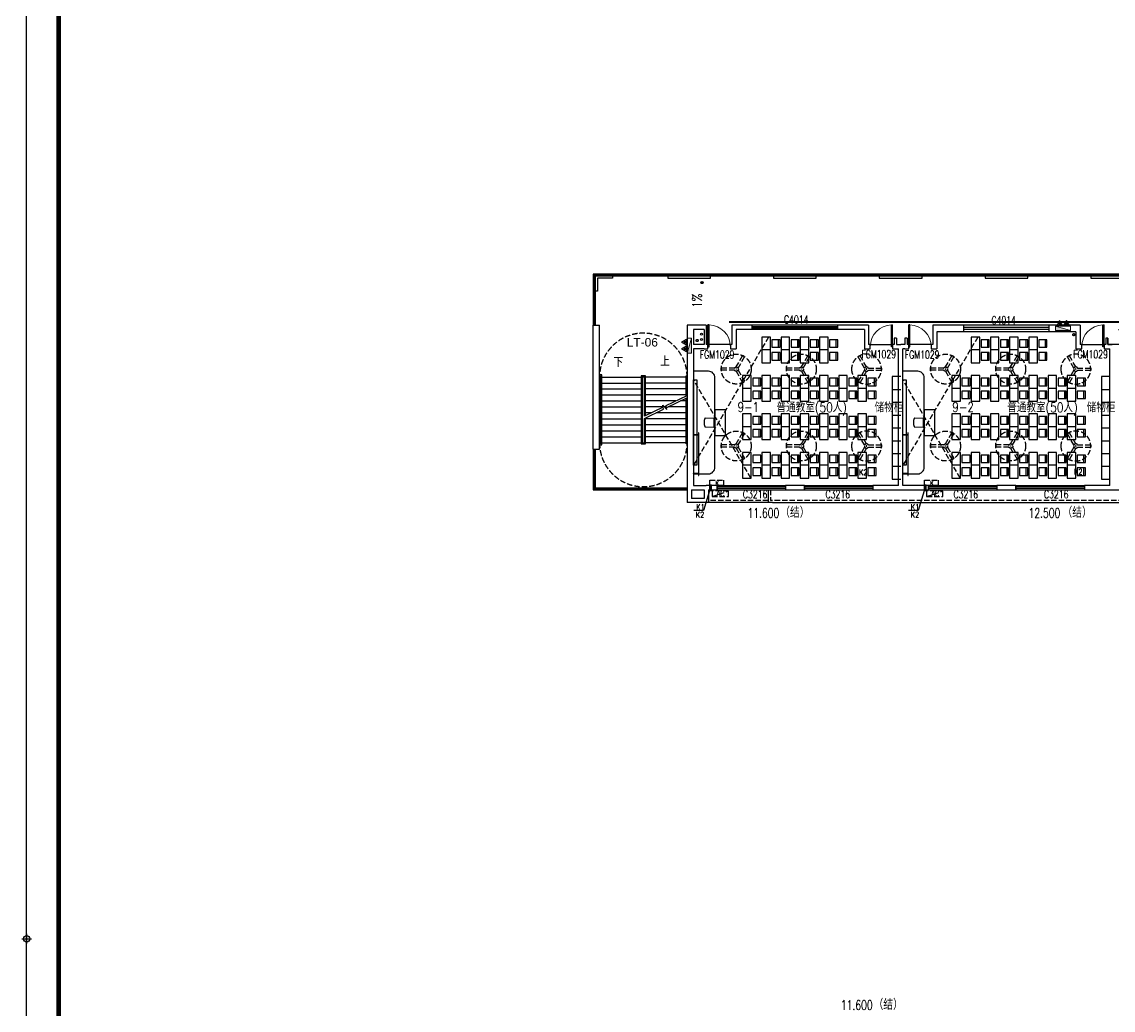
# Model space of a CAD drawing. Extents: x 447078 to 1776277, y 243534 to 519428.
# Drawn here: x 1198045 to 1249146, y 426688 to 472946 of the extents above; entities that cross this region are included whole.
import ezdxf

# ---------------------------------------------------------------- set-up
doc = ezdxf.new("R2010")
doc.units = 0
doc.header["$LTSCALE"] = 1000
doc.header["$MEASUREMENT"] = 0
for name, pattern in [('AP-02-RETAIL$0$DASH', [0.35, 0.25, -0.1]), ('CCDID0GLB00001', [30, 26.5, -1.5, 0.5, -1.5]), ('DASH', [0.35, 0.25, -0.1]), ('HIDDEN3', [1.905, 1.27, -0.635])]:
    doc.linetypes.add(name, pattern=pattern)
for name, color, linetype, lineweight in [('1#2#四层消火栓$0$P-HUDR-MISC', 13, 'Continuous', 25), ('1#2#四层消火栓$0$体育文娱中心3F消火栓$0$P-HUDR-MISC', 13, 'Continuous', 20), ('A桥架图层', 2, 'Continuous', 40)]:
    doc.layers.add(name, color=color, linetype=linetype, lineweight=lineweight)
for name, color, linetype in [('A-DOOR', 2, 'Continuous'), ('A-DRAI', 61, 'Continuous'), ('A-EQPM-MECH', 191, 'Continuous'), ('A-FIXT', 211, 'Continuous'), ('A-FIXT-DASH', 211, 'HIDDEN3'), ('A-FURN', 251, 'Continuous'), ('A-HRAL', 104, 'Continuous'), ('A-HYDR', 1, 'CCDID0GLB00001'), ('A-OVER', 23, 'Continuous'), ('A-STRS', 2, 'Continuous'), ('A-WALL', 140, 'Continuous'), ('A-WIND', 2, 'Continuous'), ('A-WIND-IDEN', 4, 'Continuous'), ('G-0-XREF', 2, 'Continuous'), ('G-ANNO-NOTE', 80, 'Continuous'), ('X-连廊栏杆修改', 43, 'Continuous'), ('图框CCDI_B0GA0+0.00$0$G-BORD', 3, 'Continuous'), ('家具', 9, 'Continuous')]:
    doc.layers.add(name, color=color, linetype=linetype)
doc.styles.add('_TCH_DIM', font='SIMPLEX', dxfattribs={"bigfont": 'GBCBIG'})
doc.styles.add('_TCH_WINDOW', font='SIMPLEX', dxfattribs={"height": 3.5, "bigfont": 'GBCBIG'})
doc.styles.add('CCDI_T_G01', font='')
doc.styles.add('CCDI_T_G02', font='simplex.shx', dxfattribs={"width": 0.8, "bigfont": 'zjdz.shx'})
doc.styles.add('Note$0$CCDI-TOG-02', font='simplex.shx', dxfattribs={"width": 0.8, "bigfont": 'zjdz.shx'})
doc.styles.get('CCDI_T_G01').set_extended_font_data('Arial')

# ---------------------------------------------------------------- blocks, each defined once
blk = doc.blocks.new('3600-2')
at = {"layer": 'A-STRS'}
for p, q in [((-2050, -280), (-50, -280)), ((2050, -280), (50, -280)), ((-2050, -560), (-50, -560)), ((-2050, -840), (-50, -840)), ((2050, -560), (50, -560)), ((2050, -840), (50, -840)), ((-2050, -1120), (-50, -1120)), ((-2050, -1400), (-50, -1400)), ((2050, -1120), (50, -1120)), ((1519, -1400), (50, -1400)), ((2050, -1400), (1748, -1400)), ((-2050, -1680), (-50, -1680)), ((-2050, -1960), (-50, -1960)), ((926, -1680), (50, -1680)), ((365, -1960), (50, -1960)), ((2050, -1960), (594, -1960)), ((1083, -1680), (989, -1680)), ((2050, -1680), (1171, -1680)), ((-2050, -2240), (-50, -2240)), ((-2050, -2520), (-50, -2520)), ((2050, -2240), (50, -2240)), ((2050, -2520), (50, -2520)), ((-2050, -2800), (-50, -2800)), ((2050, -2800), (50, -2800)), ((-2050, -3080), (-50, -3080)), ((-2050, -3360), (-50, -3360)), ((2050, -3080), (50, -3080)), ((2050, -3360), (50, -3360))]:
    blk.add_line(p, q, dxfattribs=at)
for points in [[(-2050, -3460), (-1950, -3460), (-1950, -180), (-2050, -180)], [(-2050, -3410), (-2000, -3410), (-2000, -230), (-2050, -230)], [(100, -2088), (100, -230), (-100, -230), (-100, -3410), (100, -3410), (100, -2200)], [(50, -2113), (50, -280), (-50, -280), (-50, -3360), (50, -3360), (50, -2224)], [(2000, -1167), (2000, -230), (2050, -230)], [(50, -2224), (947, -1789), (912, -1605), (1105, -1793), (1071, -1617), (2050, -1142)], [(2050, -1254), (1091, -1719)], [(2050, -3410), (2000, -3410), (2000, -1278)], [(927, -1687), (50, -2113)]]:
    blk.add_lwpolyline(points, dxfattribs=at)
at = {"layer": 'A-STRS', "linetype": 'DASH'}
for centre, start, end in [((0, -280), 0, 180), ((0, -3360), 180, 0)]:
    blk.add_arc(centre, 2051, start, end, dxfattribs=at)
blk = doc.blocks.new('图框CCDI_B0GA0+0.00$0$MidPoitent')
for p, q in [((-1.5, 0), (1.5, 0)), ((0, -1.5), (0, 1.5))]:
    blk.add_line(p, q)
blk.add_circle((0, 0), 1)
blk = doc.blocks.new('图框CCDI_B0GA0+0.00')
at = {"layer": '图框CCDI_B0GA0+0.00$0$G-BORD'}
blk.add_lwpolyline([(0, 84100), (118900, 84100), (118900, 0), (0, 0)], close=True, dxfattribs=at)
at = {"layer": '图框CCDI_B0GA0+0.00$0$G-BORD', "const_width": 140}
blk.add_lwpolyline([(3300, 83100), (117900, 83100), (117900, 1000), (3300, 1000)], close=True, dxfattribs=at)
at = {"layer": '图框CCDI_B0GA0+0.00$0$G-BORD', "xscale": 100, "yscale": 100, "zscale": 100}
blk.add_blockref('图框CCDI_B0GA0+0.00$0$MidPoitent', (59450, 0), dxfattribs=at)
blk = doc.blocks.new('DI LOU')
at = {"layer": 'A-FIXT'}
h = blk.add_hatch(dxfattribs=at)
h.set_pattern_fill('ANSI31', color=256, scale=10)
h.set_pattern_definition([(45, (-842091.153, -1894175.001), (-11.22532015, 11.22532015), [])])
h.paths.add_polyline_path([(-50, 0, 1), (50, 0, 1)])
blk.add_circle((0, 0), 50, dxfattribs=at)
blk = doc.blocks.new('PSXT')
at = {"layer": 'A-FIXT'}
blk.add_lwpolyline([(-38883, -11820, 0, 0, 0), (-38883, -10802, 60, 0, 0), (-38883, -10622, 0, 0, 0)], format="xyseb", dxfattribs=at)
at = {"layer": 'A-FIXT', "extrusion": (0, 0, -1), "xscale": -1, "zscale": -1, "rotation": 150.0000031739103}
blk.add_blockref('DI LOU', (39000, -10400), dxfattribs=at)
at = {"layer": 'A-FIXT-DASH', "style": 'CCDI_T_G02', "width": 0.8}
blk.add_text('1%%%', height=450, rotation=90, dxfattribs=at).set_placement((-39018, -11588))
blk = doc.blocks.new('PSG-LG')
at = {"layer": 'A-DRAI'}
for centre in [(4974, -12814), (4974, -13064)]:
    blk.add_circle(centre, 50, dxfattribs=at)
at = {"layer": 'A-HYDR'}
for centre in [(4774, -13114), (22407, -12839)]:
    blk.add_circle(centre, 50, dxfattribs=at)
at = {"layer": 'A-WALL'}
for points in [[(5100, -12600), (5100, -13300), (4600, -13300)], [(24500, -12600), (24800, -12600), (24800, -13300), (24000, -13300), (24000, -13000)]]:
    blk.add_lwpolyline(points, dxfattribs=at)
blk = doc.blocks.new('dfc-1')
at = {"layer": 'A-FURN', "linetype": 'DASH'}
for p, q in [((0, 100), (306, 630)), ((87, 50), (392, 580)), ((-87, 50), (-698, 50)), ((-87, -50), (-698, -50)), ((0, -100), (306, -630)), ((87, -50), (392, -580))]:
    blk.add_line(p, q, dxfattribs=at)
for radius in [700, 100, 10]:
    blk.add_circle((0, 0), radius, dxfattribs=at)
for start, end in [(55.904, 64.096), (175.904, 184.096), (295.904, 304.096)]:
    blk.add_arc((0, 0), 700, start, end, dxfattribs=at)
blk = doc.blocks.new('CHAIR4')
at = {"layer": 'A-FURN'}
for p, q in [((-449, 226), (0, 248)), ((0, 248), (0, -248)), ((-449, -226), (0, -248))]:
    blk.add_line(p, q, dxfattribs=at)
for centre, radius, start, end in [((267, 0), 767, 164.2925, 195.7075), ((-447, 201), 25, 92.8624, 164.2925), ((-447, -201), 25, 195.7075, 267.1376)]:
    blk.add_arc(centre, radius, start, end, dxfattribs=at)
blk = doc.blocks.new('EETETET')
at = {"layer": 'A-FURN'}
for p, q in [((-35, 2875), (-35, 2525)), ((865, 2875), (865, 2525)), ((1765, 2875), (1765, 2525)), ((2665, 2875), (2665, 2525)), ((-400, 2400), (-800, 2400)), ((-35, 2275), (-35, 1925)), ((500, 2400), (100, 2400)), ((865, 2275), (865, 1925)), ((1400, 2400), (1000, 2400)), ((1765, 2275), (1765, 1925)), ((2300, 2400), (1900, 2400)), ((2665, 2275), (2665, 1925)), ((-935, 1075), (-935, 725)), ((-35, 1075), (-35, 725)), ((865, 1075), (865, 725)), ((1765, 1075), (1765, 725)), ((2665, 1075), (2665, 725)), ((3565, 1075), (3565, 725)), ((4465, 1075), (4465, 725)), ((-1300, 600), (-1700, 600)), ((-400, 600), (-800, 600)), ((500, 600), (100, 600)), ((1400, 600), (1000, 600)), ((2300, 600), (1900, 600)), ((3200, 600), (2800, 600)), ((4100, 600), (3700, 600)), ((-935, 475), (-935, 125)), ((-35, 475), (-35, 125)), ((865, 475), (865, 125)), ((1765, 475), (1765, 125)), ((2665, 475), (2665, 125)), ((3565, 475), (3565, 125)), ((4465, 475), (4465, 125)), ((-935, -725), (-935, -1075)), ((-35, -725), (-35, -1075)), ((865, -725), (865, -1075)), ((1765, -725), (1765, -1075)), ((2665, -725), (2665, -1075)), ((3565, -725), (3565, -1075)), ((4465, -725), (4465, -1075)), ((-1300, -1200), (-1700, -1200)), ((-935, -1325), (-935, -1675)), ((-400, -1200), (-800, -1200)), ((-35, -1325), (-35, -1675)), ((500, -1200), (100, -1200)), ((865, -1325), (865, -1675)), ((1400, -1200), (1000, -1200)), ((1765, -1325), (1765, -1675)), ((2300, -1200), (1900, -1200)), ((2665, -1325), (2665, -1675)), ((3200, -1200), (2800, -1200)), ((3565, -1325), (3565, -1675)), ((4100, -1200), (3700, -1200)), ((4465, -1325), (4465, -1675)), ((-35, -2525), (-35, -2875)), ((865, -2525), (865, -2875)), ((1765, -2525), (1765, -2875)), ((2665, -2525), (2665, -2875)), ((3565, -2525), (3565, -2875)), ((4465, -2525), (4465, -2875)), ((-1300, -3000), (-1700, -3000)), ((-400, -3000), (-800, -3000)), ((500, -3000), (100, -3000)), ((1400, -3000), (1000, -3000)), ((2300, -3000), (1900, -3000)), ((3200, -3000), (2800, -3000)), ((4100, -3000), (3700, -3000)), ((-35, -3125), (-35, -3475)), ((865, -3125), (865, -3475)), ((1765, -3125), (1765, -3475)), ((2665, -3125), (2665, -3475)), ((3565, -3125), (3565, -3475)), ((4465, -3125), (4465, -3475))]:
    blk.add_line(p, q, dxfattribs=at)
for points in [[(-800, 3000), (-800, 1800), (-400, 1800), (-400, 3000)], [(50, 2525), (50, 2875), (-330, 2875), (-330, 2525)], [(100, 3000), (100, 1800), (500, 1800), (500, 3000)], [(950, 2525), (950, 2875), (570, 2875), (570, 2525)], [(1000, 3000), (1000, 1800), (1400, 1800), (1400, 3000)], [(1850, 2525), (1850, 2875), (1470, 2875), (1470, 2525)], [(1900, 3000), (1900, 1800), (2300, 1800), (2300, 3000)], [(2750, 2525), (2750, 2875), (2370, 2875), (2370, 2525)], [(50, 1925), (50, 2275), (-330, 2275), (-330, 1925)], [(950, 1925), (950, 2275), (570, 2275), (570, 1925)], [(1850, 1925), (1850, 2275), (1470, 2275), (1470, 1925)], [(2750, 1925), (2750, 2275), (2370, 2275), (2370, 1925)], [(-1700, 1200), (-1700, 0), (-1300, 0), (-1300, 1200)], [(-850, 725), (-850, 1075), (-1230, 1075), (-1230, 725)], [(-800, 1200), (-800, 0), (-400, 0), (-400, 1200)], [(50, 725), (50, 1075), (-330, 1075), (-330, 725)], [(100, 1200), (100, 0), (500, 0), (500, 1200)], [(950, 725), (950, 1075), (570, 1075), (570, 725)], [(1000, 1200), (1000, 0), (1400, 0), (1400, 1200)], [(1850, 725), (1850, 1075), (1470, 1075), (1470, 725)], [(1900, 1200), (1900, 0), (2300, 0), (2300, 1200)], [(2750, 725), (2750, 1075), (2370, 1075), (2370, 725)], [(2800, 1200), (2800, 0), (3200, 0), (3200, 1200)], [(3650, 725), (3650, 1075), (3270, 1075), (3270, 725)], [(3700, 1200), (3700, 0), (4100, 0), (4100, 1200)], [(4550, 725), (4550, 1075), (4170, 1075), (4170, 725)], [(-4000, 1000), (-3850, 1000), (-3850, -3000), (-4000, -3000)], [(-850, 125), (-850, 475), (-1230, 475), (-1230, 125)], [(50, 125), (50, 475), (-330, 475), (-330, 125)], [(950, 125), (950, 475), (570, 475), (570, 125)], [(1850, 125), (1850, 475), (1470, 475), (1470, 125)], [(2750, 125), (2750, 475), (2370, 475), (2370, 125)], [(3650, 125), (3650, 475), (3270, 475), (3270, 125)], [(4550, 125), (4550, 475), (4170, 475), (4170, 125)], [(-3000, -400), (-3000, -1600), (-2500, -1600), (-2500, -400)], [(-1700, -600), (-1700, -1800), (-1300, -1800), (-1300, -600)], [(-850, -1075), (-850, -725), (-1230, -725), (-1230, -1075)], [(-800, -600), (-800, -1800), (-400, -1800), (-400, -600)], [(50, -1075), (50, -725), (-330, -725), (-330, -1075)], [(100, -600), (100, -1800), (500, -1800), (500, -600)], [(950, -1075), (950, -725), (570, -725), (570, -1075)], [(1000, -600), (1000, -1800), (1400, -1800), (1400, -600)], [(1850, -1075), (1850, -725), (1470, -725), (1470, -1075)], [(1900, -600), (1900, -1800), (2300, -1800), (2300, -600)], [(2750, -1075), (2750, -725), (2370, -725), (2370, -1075)], [(2800, -600), (2800, -1800), (3200, -1800), (3200, -600)], [(3650, -1075), (3650, -725), (3270, -725), (3270, -1075)], [(3700, -600), (3700, -1800), (4100, -1800), (4100, -600)], [(4550, -1075), (4550, -725), (4170, -725), (4170, -1075)], [(-3750, -3475), (-3750, -1475), (-3770, -1475), (-3770, -3475)], [(-850, -1675), (-850, -1325), (-1230, -1325), (-1230, -1675)], [(50, -1675), (50, -1325), (-330, -1325), (-330, -1675)], [(950, -1675), (950, -1325), (570, -1325), (570, -1675)], [(1850, -1675), (1850, -1325), (1470, -1325), (1470, -1675)], [(2750, -1675), (2750, -1325), (2370, -1325), (2370, -1675)], [(3650, -1675), (3650, -1325), (3270, -1325), (3270, -1675)], [(4550, -1675), (4550, -1325), (4170, -1325), (4170, -1675)], [(-4000, -1585), (-4000, -1565), (-3770, -1565), (-3770, -1585)], [(-1700, -2400), (-1700, -3600), (-1300, -3600), (-1300, -2400)], [(-850, -2875), (-850, -2525), (-1230, -2525), (-1230, -2875)], [(-800, -2400), (-800, -3600), (-400, -3600), (-400, -2400)], [(50, -2875), (50, -2525), (-330, -2525), (-330, -2875)], [(100, -2400), (100, -3600), (500, -3600), (500, -2400)], [(950, -2875), (950, -2525), (570, -2525), (570, -2875)], [(1000, -2400), (1000, -3600), (1400, -3600), (1400, -2400)], [(1850, -2875), (1850, -2525), (1470, -2525), (1470, -2875)], [(1900, -2400), (1900, -3600), (2300, -3600), (2300, -2400)], [(2750, -2875), (2750, -2525), (2370, -2525), (2370, -2875)], [(2800, -2400), (2800, -3600), (3200, -3600), (3200, -2400)], [(3650, -2875), (3650, -2525), (3270, -2525), (3270, -2875)], [(3700, -2400), (3700, -3600), (4100, -3600), (4100, -2400)], [(4550, -2875), (4550, -2525), (4170, -2525), (4170, -2875)], [(-4000, -3385), (-4000, -3365), (-3770, -3365), (-3770, -3385)], [(-850, -3475), (-850, -3125), (-1230, -3125), (-1230, -3475)], [(50, -3475), (50, -3125), (-330, -3125), (-330, -3475)], [(950, -3475), (950, -3125), (570, -3125), (570, -3475)], [(1850, -3475), (1850, -3125), (1470, -3125), (1470, -3475)], [(2750, -3475), (2750, -3125), (2370, -3125), (2370, -3475)], [(3650, -3475), (3650, -3125), (3270, -3125), (3270, -3475)], [(4550, -3475), (4550, -3125), (4170, -3125), (4170, -3475)]]:
    blk.add_lwpolyline(points, close=True, dxfattribs=at)
for points in [[(5700, 1150), (5300, 1150), (5300, -3650), (5700, -3650)], [(5300, 550), (5700, 550)], [(5300, -50), (5700, -50)], [(5300, -650), (5700, -650)], [(5300, -1250), (5700, -1250)], [(5300, -1850), (5700, -1850)], [(5300, -2450), (5700, -2450)], [(5300, -3050), (5700, -3050)]]:
    blk.add_lwpolyline(points, dxfattribs=at)
at = {"layer": '家具', "linetype": 'DASH'}
for points in [[(-491, 3000), (-4000, -3000)], [(-1309, -3600), (-4000, 1000)]]:
    blk.add_lwpolyline(points, dxfattribs=at)
at = {"layer": '家具'}
blk.add_lwpolyline([(-4000, -3400), (-3300, -3400, 0.414214), (-3000, -3100), (-3000, 1100, 0.414214), (-3300, 1400), (-4000, 1400)], format="xyb", dxfattribs=at)
at = {"layer": 'A-FURN'}
for p in [(-2000, 1500), (1050, 1500), (-2000, -2100), (1050, -2100)]:
    blk.add_blockref('dfc-1', p, dxfattribs=at)
at = {"layer": 'A-FURN', "xscale": -1}
blk.add_blockref('dfc-1', (4100, 1500), dxfattribs=at)
at = {"layer": 'A-FURN', "xscale": 0.9000000059604617, "yscale": 0.9000000059604617, "zscale": 0.9000000059604617, "rotation": 359.9999175806986}
blk.add_blockref('CHAIR4', (-3050, -1000), dxfattribs=at)
at = {"layer": 'A-WALL', "xscale": -1}
blk.add_blockref('dfc-1', (4100, -2100), dxfattribs=at)
blk = doc.blocks.new('KTXT')
at = {"layer": 'A-EQPM-MECH', "linetype": 'DASH'}
blk.add_line((340603, 544837), (341368, 545104), dxfattribs=at)
at = {"layer": 'A-EQPM-MECH'}
blk.add_lwpolyline([(340486, 545130), (340586, 545130), (340586, 545380), (340486, 545380)], close=True, dxfattribs=at)
at = {"layer": 'A-EQPM-MECH', "linetype": 'DASH'}
for points in [[(341135, 545355), (340497, 545355), (340497, 545605), (341135, 545605)], [(340603, 544837), (341368, 544837), (341368, 545104), (340603, 545104)]]:
    blk.add_lwpolyline(points, close=True, dxfattribs=at)
at = {"layer": 'A-EQPM-MECH'}
blk.add_lwpolyline([(340536, 545130), (340536, 545380)], dxfattribs=at)
at = {"layer": 'A-FIXT-DASH'}
blk.add_lwpolyline([(340536, 545257), (340205, 544189), (339758, 544189)], dxfattribs=at)
at = {"layer": 'A-EQPM-MECH', "style": 'Note$0$CCDI-TOG-02', "text_generation_flag": 4, "width": 0.8}
blk.add_text('K', height=200, dxfattribs=at).set_placement((340774, 545575))
at = {"layer": 'A-EQPM-MECH', "style": '_TCH_DIM', "width": 0.705882}
blk.add_text('AC', height=297.5, dxfattribs=at).set_placement((340820, 544837))
at = {"layer": 'A-FIXT-DASH', "style": 'CCDI_T_G02', "width": 0.8}
blk.add_text('K1', height=265.8, dxfattribs=at).set_placement((339862, 544216))
blk = doc.blocks.new('LGEET2423')
at = {"layer": 'X-连廊栏杆修改'}
blk.add_lwpolyline([(900, 0), (900, 200), (200, 200), (200, 800), (0, 800)], dxfattribs=at)
for points in [[(3500, 200), (5500, 200), (5500, 0), (3500, 0)], [(8450, 200), (10450, 200), (10450, 0), (8450, 0)], [(13400, 200), (15400, 200), (15400, 0), (13400, 0)], [(18350, 200), (20350, 200), (20350, 0), (18350, 0)], [(23300, 200), (25300, 200), (25300, 0), (23300, 0)]]:
    blk.add_lwpolyline(points, close=True, dxfattribs=at)
blk = doc.blocks.new('$TCHSYS$WIN2D')
for p, q in [((-0.5, 0.5), (0.5, 0.5)), ((-0.5, 0.5), (-0.5, -0.5)), ((0.5, 0.5), (0.5, -0.5)), ((0.5, 0.167), (-0.5, 0.167)), ((0.5, -0.167), (-0.5, -0.167)), ((-0.5, -0.5), (0.5, -0.5))]:
    blk.add_line(p, q)
blk = doc.blocks.new('$DorLib2D$00000001')
for p, q in [((0.45, 0.975), (0.5, 0.975)), ((0.45, 0), (0.45, 0.975)), ((0.5, 0), (0.5, 0.975)), ((0.5, 0), (0.45, 0))]:
    blk.add_line(p, q)
at = {"lineweight": 13}
blk.add_arc((0.475, 0), 0.975, 91.4693, 180, dxfattribs=at)
blk = doc.blocks.new('1#2#四层消火栓$0$体育文娱中心3F消火栓$0$A$C59133534')
at = {"layer": '1#2#四层消火栓$0$体育文娱中心3F消火栓$0$P-HUDR-MISC', "ltscale": 5}
blk.add_hatch(color=256, dxfattribs=at).paths.add_polyline_path([(50, 0), (-650, 200), (-650, 0)])
at = {"layer": '1#2#四层消火栓$0$体育文娱中心3F消火栓$0$P-HUDR-MISC'}
h = blk.add_hatch(dxfattribs=at)
h.set_pattern_fill('JIS_WOOD', color=256, scale=20, style=0)
h.set_pattern_definition([(45, (39.371, -152.983), (-10, 10), [])])
h.paths.add_polyline_path([(-410.5, 259), (-410.5, 350), (-501.5, 350), (-501.5, 259)])
h = blk.add_hatch(dxfattribs=at)
h.set_pattern_fill('JIS_WOOD', color=256, scale=20, style=0)
h.set_pattern_definition([(45, (360.371, -152.983), (-10, 10), [])])
h.paths.add_polyline_path([(-89.5, 259), (-89.5, 350), (-180.5, 350), (-180.5, 259)])
for p, q in [((-650, 200), (50, 0)), ((-456, 469), (-595, 228)), ((-595, 228), (-317, 228)), ((-501.5, 259), (-501.5, 350)), ((-501.5, 350), (-410.5, 350)), ((-501.5, 259), (-410.5, 259)), ((-456, 469), (-317, 228)), ((-410.5, 259), (-410.5, 350)), ((-135, 469), (-274, 228)), ((-274, 228), (4, 228)), ((-180.5, 259), (-180.5, 350)), ((-180.5, 350), (-89.5, 350)), ((-180.5, 259), (-89.5, 259)), ((-135, 469), (4, 228)), ((-89.5, 259), (-89.5, 350))]:
    blk.add_line(p, q, dxfattribs=at)
at = {"layer": '1#2#四层消火栓$0$体育文娱中心3F消火栓$0$P-HUDR-MISC', "ltscale": 5}
blk.add_lwpolyline([(-650, 200), (50, 200), (50, 0), (-650, 0)], close=True, dxfattribs=at)
blk = doc.blocks.new('1#2#四层消火栓')
at = {"layer": '1#2#四层消火栓$0$P-HUDR-MISC', "ltscale": 0.1}
blk.add_blockref('1#2#四层消火栓$0$体育文娱中心3F消火栓$0$A$C59133534', (1247096, 458501), dxfattribs=at)
at = {"layer": '1#2#四层消火栓$0$P-HUDR-MISC', "ltscale": 0.1, "rotation": 90}
blk.add_blockref('1#2#四层消火栓$0$体育文娱中心3F消火栓$0$A$C59133534', (1229396, 458091), dxfattribs=at)

msp = doc.modelspace()

# ---------------------------------------------------------------- linework, layer by layer
at = {"layer": 'A-DOOR'}
for p, q in [((1231220.6, 457841.4), (1230170.6, 457841.4)), ((1237770.6, 457841.4), (1238820.6, 457841.4)), ((1240620.6, 457841.4), (1239570.6, 457841.4)), ((1247670.6, 457841.4), (1248720.6, 457841.4))]:
    msp.add_line(p, q, dxfattribs=at)
at = {"layer": 'A-HRAL'}
for points in [[(1281845.6, 463141.4), (1281845.6, 461091.4), (1224845.6, 461091.4), (1224845.6, 458741.4)], [(1281895.6, 463141.4), (1281895.6, 461041.4), (1224895.6, 461041.4), (1224895.6, 458741.4)], [(1224845.6, 452941.4), (1224845.6, 451091.4), (1229195.6, 451091.4)], [(1224895.6, 452941.4), (1224895.6, 451141.4), (1229195.6, 451141.4)]]:
    msp.add_lwpolyline(points, dxfattribs=at)
at = {"layer": 'A-OVER'}
for p, q in [((1232995.8, 451041.4), (1232995.8, 450441.4)), ((1233195.8, 450441.4), (1230195.6, 450441.4)), ((1233195.8, 450441.4), (1287795.6, 450441.4))]:
    msp.add_line(p, q, dxfattribs=at)
at = {"layer": 'A-OVER', "linetype": 'AP-02-RETAIL$0$DASH'}
for p, q in [((1233095.8, 451041.4), (1233095.8, 450541.4)), ((1232995.8, 450541.4), (1230195.6, 450541.4)), ((1287795.6, 450541.4), (1233095.8, 450541.4))]:
    msp.add_line(p, q, dxfattribs=at)
at = {"layer": 'A-OVER'}
for points in [[(1281795.6, 463141.4), (1281795.6, 461141.4), (1224795.6, 461141.4), (1224795.6, 458741.4)], [(1224795.6, 452941.4), (1224795.6, 451041.4), (1229195.6, 451041.4)]]:
    msp.add_lwpolyline(points, dxfattribs=at)
at = {"layer": 'A-WALL'}
for p, q in [((1224795.6, 452941.4), (1224795.6, 458741.4)), ((1224795.6, 458741.4), (1225095.6, 458741.4)), ((1225095.6, 452941.4), (1225095.6, 458741.4)), ((1229195.6, 458741.4), (1229195.6, 457741.4)), ((1230095.6, 458741.4), (1229195.6, 458741.4)), ((1229495.6, 458541.4), (1229495.6, 457841.4)), ((1229995.6, 458541.4), (1229495.6, 458541.4)), ((1229995.6, 458541.4), (1229995.6, 457841.4)), ((1230095.6, 458741.4), (1230095.6, 457841.4)), ((1231295.6, 458741.4), (1231295.6, 457841.4)), ((1232245.6, 458741.4), (1231295.6, 458741.4)), ((1231495.6, 458541.4), (1231495.6, 457641.4)), ((1232245.6, 458541.4), (1231495.6, 458541.4)), ((1232245.6, 458541.4), (1232245.6, 458741.4)), ((1236245.6, 458541.4), (1236245.6, 458741.4)), ((1237695.6, 458741.4), (1236245.6, 458741.4)), ((1237495.6, 458541.4), (1236245.6, 458541.4)), ((1237495.6, 458541.4), (1237495.6, 457641.4)), ((1237695.6, 458741.4), (1237695.6, 457841.4)), ((1240695.6, 458741.4), (1240695.6, 457841.4)), ((1242145.6, 458741.4), (1240695.6, 458741.4)), ((1240895.6, 458441.4), (1240895.6, 457641.4)), ((1242145.6, 458441.4), (1240895.6, 458441.4)), ((1242145.6, 458441.4), (1242145.6, 458741.4)), ((1246145.6, 458441.4), (1246145.6, 458741.4)), ((1247595.6, 458741.4), (1246145.6, 458741.4)), ((1247395.6, 458441.4), (1246145.6, 458441.4)), ((1247395.6, 458441.4), (1247395.6, 457641.4)), ((1247595.6, 458741.4), (1247595.6, 457841.4)), ((1238895.6, 458141.4), (1238895.6, 457841.4)), ((1238995.6, 458141.4), (1238895.6, 458141.4)), ((1238995.6, 458141.4), (1238995.6, 457841.4)), ((1239395.6, 458141.4), (1239395.6, 457841.4)), ((1239495.6, 458141.4), (1239395.6, 458141.4)), ((1239495.6, 458141.4), (1239495.6, 457841.4)), ((1248795.6, 458141.4), (1248795.6, 457841.4)), ((1248895.6, 458141.4), (1248795.6, 458141.4)), ((1248895.6, 458141.4), (1248895.6, 457841.4)), ((1229195.6, 457741.4), (1229195.6, 451141.4)), ((1229995.6, 457841.4), (1229495.6, 457841.4)), ((1229995.6, 457641.4), (1229495.6, 457641.4)), ((1229495.6, 457641.4), (1229495.6, 451241.4)), ((1229995.6, 457641.4), (1230170.6, 457641.4)), ((1230170.6, 457841.4), (1230095.6, 457841.4)), ((1230170.6, 457641.4), (1230170.6, 457841.4)), ((1231295.6, 457841.4), (1231220.6, 457841.4)), ((1231220.6, 457841.4), (1231220.6, 457641.4)), ((1231220.6, 457641.4), (1231495.6, 457641.4)), ((1237495.6, 457641.4), (1237770.6, 457641.4)), ((1237770.6, 457841.4), (1237695.6, 457841.4)), ((1237770.6, 457641.4), (1237770.6, 457841.4)), ((1238895.6, 457841.4), (1238820.6, 457841.4)), ((1238820.6, 457841.4), (1238820.6, 457641.4)), ((1238820.6, 457641.4), (1238995.6, 457641.4)), ((1238995.6, 457841.4), (1239195.6, 457841.4)), ((1238995.6, 457641.4), (1239095.6, 457641.4)), ((1239095.6, 451241.4), (1239095.6, 457641.4)), ((1239395.6, 457841.4), (1239195.6, 457841.4)), ((1239295.6, 451241.4), (1239295.6, 457641.4)), ((1239395.6, 457641.4), (1239295.6, 457641.4)), ((1239395.6, 457641.4), (1239570.6, 457641.4)), ((1239570.6, 457841.4), (1239495.6, 457841.4)), ((1239570.6, 457641.4), (1239570.6, 457841.4)), ((1240695.6, 457841.4), (1240620.6, 457841.4)), ((1240620.6, 457841.4), (1240620.6, 457641.4)), ((1240620.6, 457641.4), (1240895.6, 457641.4)), ((1247395.6, 457641.4), (1247670.6, 457641.4)), ((1247670.6, 457841.4), (1247595.6, 457841.4)), ((1247670.6, 457641.4), (1247670.6, 457841.4)), ((1248795.6, 457841.4), (1248720.6, 457841.4)), ((1248720.6, 457841.4), (1248720.6, 457641.4)), ((1248720.6, 457641.4), (1248895.6, 457641.4)), ((1248895.6, 457841.4), (1249095.6, 457841.4)), ((1248895.6, 457641.4), (1248995.6, 457641.4)), ((1248995.6, 451241.4), (1248995.6, 457641.4)), ((1249695.6, 457841.4), (1249095.6, 457841.4)), ((1224795.6, 452941.4), (1225095.6, 452941.4)), ((1229495.6, 451241.4), (1230095.6, 451241.4)), ((1230595.6, 451241.4), (1230095.6, 451241.4)), ((1230595.6, 451041.4), (1230595.6, 451241.4)), ((1234695.6, 451241.4), (1233795.6, 451241.4)), ((1233795.6, 451241.4), (1233795.6, 451041.4)), ((1234695.6, 451041.4), (1234695.6, 451241.4)), ((1239095.6, 451241.4), (1237895.6, 451241.4)), ((1237895.6, 451241.4), (1237895.6, 451041.4)), ((1240495.6, 451241.4), (1239295.6, 451241.4)), ((1240495.6, 451041.4), (1240495.6, 451241.4)), ((1244595.6, 451241.4), (1243695.6, 451241.4)), ((1243695.6, 451241.4), (1243695.6, 451041.4)), ((1244595.6, 451041.4), (1244595.6, 451241.4)), ((1248995.6, 451241.4), (1247795.6, 451241.4)), ((1247795.6, 451241.4), (1247795.6, 451041.4)), ((1229195.6, 451141.4), (1229195.6, 450441.4)), ((1229395.6, 451041.4), (1229395.6, 450641.4)), ((1229395.6, 451041.4), (1229995.6, 451041.4)), ((1229995.6, 451041.4), (1229995.6, 450641.4)), ((1230195.6, 451041.4), (1230195.6, 450441.4)), ((1230195.6, 451041.4), (1230595.6, 451041.4)), ((1233795.6, 451041.4), (1234695.6, 451041.4)), ((1237895.6, 451041.4), (1239195.6, 451041.4)), ((1239195.6, 451041.4), (1240495.6, 451041.4)), ((1243695.6, 451041.4), (1244595.6, 451041.4)), ((1247795.6, 451041.4), (1249095.6, 451041.4)), ((1249095.6, 451041.4), (1250395.6, 451041.4)), ((1230195.6, 450441.4), (1229195.6, 450441.4)), ((1229995.6, 450641.4), (1229395.6, 450641.4))]:
    msp.add_line(p, q, dxfattribs=at)
at = {"layer": 'A-WIND'}
for p, q in [((1236245.6, 458741.4), (1232245.6, 458741.4)), ((1236245.6, 458674.7), (1232245.6, 458674.7)), ((1236245.6, 458608.1), (1232245.6, 458608.1)), ((1236245.6, 458541.4), (1232245.6, 458541.4)), ((1246145.6, 458741.4), (1242145.6, 458741.4)), ((1246145.6, 458641.4), (1242145.6, 458641.4)), ((1246145.6, 458541.4), (1242145.6, 458541.4)), ((1246145.6, 458441.4), (1242145.6, 458441.4))]:
    msp.add_line(p, q, dxfattribs=at)
at = {"layer": 'A桥架图层'}
msp.add_line((1288896.5, 458883.9), (1231168.1, 458883.9), dxfattribs=at)

# ---------------------------------------------------------------- block references
at = {"layer": 'A-DOOR', "xscale": 1050, "zscale": 1050}
for p, yscale, rotation in [((1230695.6, 457741.4), -1050, 179.9999999999785), ((1238295.6, 457741.4), 1050, 1.905744746097308e-11), ((1240095.6, 457741.4), -1050, 179.9999999999809), ((1248195.6, 457741.4), 1050, 1.905744746096991e-11)]:
    msp.add_blockref('$DorLib2D$00000001', p, dxfattribs=dict(at, yscale=yscale, rotation=rotation))
at = {"layer": 'A-EQPM-MECH'}
for p in [(889759.5, -94113.9), (899809.5, -94113.9)]:
    msp.add_blockref('KTXT', p, dxfattribs=at)
at = {"layer": 'A-WALL', "xscale": -1, "rotation": 180}
msp.add_blockref('LGEET2423', (1224795.6, 461141.4), dxfattribs=at)
at = {"layer": 'A-WALL'}
for p in [(1233495.6, 455191.4), (1243295.6, 455191.4)]:
    msp.add_blockref('EETETET', p, dxfattribs=at)
at = {"layer": 'A-WIND', "xscale": 3200, "yscale": 200, "zscale": 3200}
for p, rotation in [((1232195.6, 451141.4), 359.9999999999967), ((1236295.6, 451141.4), 359.9999999999967), ((1242095.6, 451141.4), 359.9999999999963), ((1246195.6, 451141.4), 359.9999999999963)]:
    msp.add_blockref('$TCHSYS$WIN2D', p, dxfattribs=dict(at, rotation=rotation))
at = {"layer": 'G-0-XREF', "xscale": 1.5, "yscale": 1.5, "zscale": 1.5, "rotation": 270}
msp.add_blockref('图框CCDI_B0GA0+0.00', (1198270.2, 519203.4), dxfattribs=at)
at = {"layer": 'G-0-XREF'}
for name, p in [('1#2#四层消火栓', (0, 0)), ('PSG-LG', (1224895.6, 471141.4)), ('PSXT', (1268895.6, 471141.4)), ('3600-2', (1227145.6, 456601.4))]:
    msp.add_blockref(name, p, dxfattribs=at)

# ---------------------------------------------------------------- texts
at = {"layer": 'A-FIXT-DASH', "style": 'CCDI_T_G02', "width": 0.8}
for p in [(1237246.7, 451726), (1247313.7, 451755.8), (1229600.4, 449742.8), (1239669.1, 449748.3)]:
    msp.add_text('K2', height=265.82, dxfattribs=at).set_placement(p)
at = {"layer": 'A-WIND-IDEN', "style": '_TCH_WINDOW', "width": 0.705882}
for s, p in [('C4014', (1233732.7, 458825.4)), ('C4014', (1243448.5, 458789.7)), ('FGM1029', (1229789.7, 457182.8)), ('FGM1029', (1237357.7, 457203.2)), ('FGM1029', (1239392.2, 457180.7)), ('FGM1029', (1247275.6, 457198.7)), ('C3216', (1231808.1, 450646.8)), ('C3216', (1235679.6, 450646.8)), ('C3216', (1241672.6, 450646.8)), ('C3216', (1245906.1, 450646.8))]:
    msp.add_text(s, height=375, rotation=360, dxfattribs=at).set_placement(p)
at = {"layer": 'G-ANNO-NOTE'}
for s, height, style, p in [('LT-06', 400, 'CCDI_T_G01', (1226369.8, 457747.9)), ('（结）', 506.38, '_TCH_DIM', (1233556.1, 449733.9)), ('（结）', 506.38, '_TCH_DIM', (1246775.6, 449733.9)), ('（结）', 506.38, '_TCH_DIM', (1237928.6, 426704.9))]:
    msp.add_text(s, height=height, dxfattribs=dict(at, style=style)).set_placement(p)
for s, height, style, width, p in [('下', 450, 'CCDI_T_G02', 0.8, (1225750.8, 456787.2)), ('上', 450, 'CCDI_T_G02', 0.8, (1227942.5, 456827.1)), ('9-1', 450, 'CCDI_T_G02', 0.8, (1231552.6, 454689.2)), ('普通教室(50人)', 450, 'CCDI_T_G02', 0.8, (1233379.7, 454674.8)), ('储物柜', 450, 'CCDI_T_G02', 0.8, (1237970.7, 454674.8)), ('9-2', 450, 'CCDI_T_G02', 0.8, (1241608.5, 454689.2)), ('普通教室(50人)', 450, 'CCDI_T_G02', 0.8, (1244184.2, 454674.8)), ('储物柜', 450, 'CCDI_T_G02', 0.8, (1247905.7, 454674.8)), ('11.600', 446.25, '_TCH_DIM', 0.705882, (1232026.1, 449733.9)), ('12.500', 446.25, '_TCH_DIM', 0.705882, (1245185.6, 449733.9)), ('11.600', 446.25, '_TCH_DIM', 0.705882, (1236398.6, 426704.9))]:
    msp.add_text(s, height=height, dxfattribs=dict(at, style=style, width=width)).set_placement(p)

doc.saveas('drawing.dxf')
